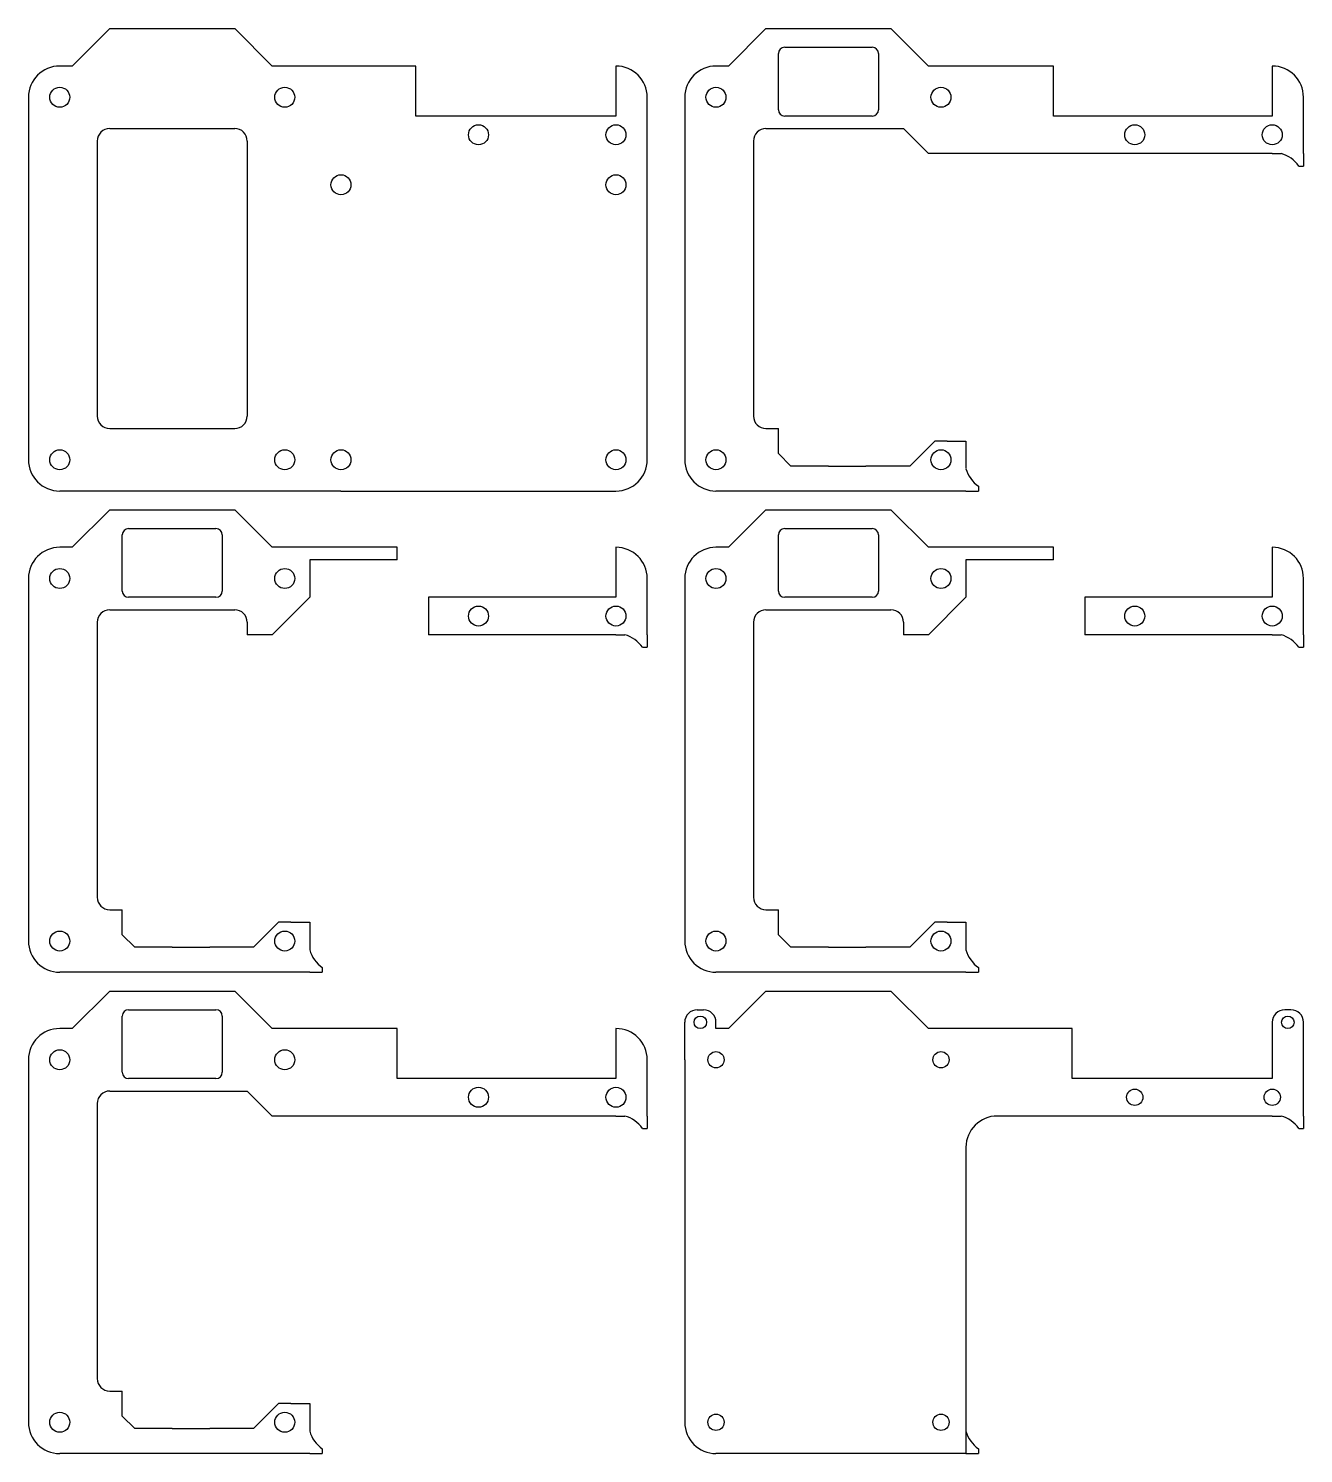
# Model space of a CAD drawing. Header units: millimetres. Extents: x 2659 to 2863, y 1228 to 1456.
import ezdxf

# ---------------------------------------------------------------- set-up
doc = ezdxf.new("R2010")
doc.units = ezdxf.units.MM

msp = doc.modelspace()

# ---------------------------------------------------------------- linework, layer by layer
for p, q in [((2665.77, 1450.24), (2671.77, 1456.24)), ((2671.77, 1456.24), (2691.77, 1456.24)), ((2697.77, 1450.24), (2691.77, 1456.24)), ((2770.77, 1450.24), (2776.77, 1456.24)), ((2776.77, 1456.24), (2796.77, 1456.24)), ((2802.77, 1450.24), (2796.77, 1456.24)), ((2779.77, 1453.24), (2793.77, 1453.24)), ((2665.77, 1450.24), (2663.77, 1450.24)), ((2720.77, 1450.24), (2697.77, 1450.24)), ((2720.77, 1442.24), (2720.77, 1450.24)), ((2752.77, 1450.24), (2752.77, 1450.24)), ((2752.77, 1450.24), (2752.77, 1442.24)), ((2770.77, 1450.24), (2768.77, 1450.24)), ((2778.77, 1443.24), (2778.77, 1452.24)), ((2794.77, 1452.24), (2794.77, 1443.24)), ((2822.77, 1450.24), (2802.77, 1450.24)), ((2822.77, 1442.24), (2822.77, 1450.24)), ((2857.77, 1450.24), (2857.77, 1450.24)), ((2857.77, 1450.24), (2857.77, 1442.24)), ((2658.77, 1445.24), (2658.77, 1387.24)), ((2757.77, 1442.24), (2757.77, 1445.24)), ((2763.77, 1445.24), (2763.77, 1387.24)), ((2862.77, 1442.24), (2862.77, 1445.24)), ((2752.77, 1442.24), (2720.77, 1442.24)), ((2757.77, 1431.24), (2757.77, 1442.24)), ((2793.77, 1442.24), (2779.77, 1442.24)), ((2830.77, 1442.24), (2822.77, 1442.24)), ((2857.77, 1442.24), (2830.77, 1442.24)), ((2862.77, 1436.24), (2862.77, 1442.24)), ((2671.77, 1440.24), (2691.77, 1440.24)), ((2776.77, 1440.24), (2796.77, 1440.24)), ((2796.77, 1440.24), (2798.77, 1440.24)), ((2802.77, 1436.24), (2798.77, 1440.24)), ((2669.77, 1438.24), (2669.77, 1394.24)), ((2693.77, 1438.24), (2693.77, 1394.24)), ((2774.77, 1438.24), (2774.77, 1394.24)), ((2813.77, 1436.24), (2802.77, 1436.24)), ((2857.77, 1436.24), (2813.77, 1436.24)), ((2857.77, 1436.24), (2859.2, 1436.24)), ((2862.02, 1434.24), (2862.77, 1434.24)), ((2862.77, 1436.24), (2862.77, 1434.24)), ((2757.77, 1387.24), (2757.77, 1431.24)), ((2671.77, 1392.24), (2691.77, 1392.24)), ((2776.77, 1392.24), (2778.77, 1392.24)), ((2776.77, 1392.24), (2778.77, 1392.24)), ((2776.77, 1392.24), (2778.77, 1392.24)), ((2778.77, 1388.24), (2778.77, 1392.24)), ((2803.77, 1390.24), (2799.77, 1386.24)), ((2805.77, 1390.24), (2803.77, 1390.24)), ((2805.77, 1390.24), (2808.77, 1390.24)), ((2808.77, 1390.24), (2808.77, 1387.24)), ((2778.77, 1388.24), (2780.77, 1386.24)), ((2786.77, 1386.24), (2780.77, 1386.24)), ((2786.77, 1386.24), (2792.77, 1386.24)), ((2799.77, 1386.24), (2792.77, 1386.24)), ((2808.77, 1387.24), (2808.77, 1385.82)), ((2708.77, 1382.24), (2663.77, 1382.24)), ((2708.77, 1382.24), (2752.77, 1382.24)), ((2808.77, 1382.24), (2768.77, 1382.24)), ((2808.77, 1382.24), (2810.77, 1382.24)), ((2810.77, 1383), (2810.77, 1382.24)), ((2665.77, 1373.24), (2671.77, 1379.24)), ((2671.77, 1379.24), (2691.77, 1379.24)), ((2697.77, 1373.24), (2691.77, 1379.24)), ((2770.77, 1373.24), (2776.77, 1379.24)), ((2776.77, 1379.24), (2796.77, 1379.24)), ((2802.77, 1373.24), (2796.77, 1379.24)), ((2673.77, 1366.24), (2673.77, 1375.24)), ((2674.77, 1376.24), (2688.77, 1376.24)), ((2689.77, 1375.24), (2689.77, 1366.24)), ((2778.77, 1366.24), (2778.77, 1375.24)), ((2779.77, 1376.24), (2793.77, 1376.24)), ((2794.77, 1375.24), (2794.77, 1366.24)), ((2665.77, 1373.24), (2663.77, 1373.24)), ((2717.77, 1373.24), (2697.77, 1373.24)), ((2717.77, 1371.24), (2717.77, 1373.24)), ((2752.77, 1373.24), (2752.77, 1373.24)), ((2752.77, 1373.24), (2752.77, 1365.24)), ((2770.77, 1373.24), (2768.77, 1373.24)), ((2822.77, 1373.24), (2802.77, 1373.24)), ((2822.77, 1371.24), (2822.77, 1373.24)), ((2857.77, 1373.24), (2857.77, 1373.24)), ((2857.77, 1373.24), (2857.77, 1365.24)), ((2717.77, 1371.24), (2703.77, 1371.24)), ((2703.77, 1371.24), (2703.77, 1365.24)), ((2822.77, 1371.24), (2808.77, 1371.24)), ((2808.77, 1371.24), (2808.77, 1365.24)), ((2658.77, 1368.24), (2658.77, 1310.24)), ((2757.77, 1365.24), (2757.77, 1368.24)), ((2763.77, 1368.24), (2763.77, 1310.24)), ((2862.77, 1365.24), (2862.77, 1368.24)), ((2688.77, 1365.24), (2674.77, 1365.24)), ((2697.77, 1359.24), (2703.77, 1365.24)), ((2725.77, 1365.24), (2722.77, 1365.24)), ((2722.77, 1365.24), (2722.77, 1359.24)), ((2752.77, 1365.24), (2725.77, 1365.24)), ((2757.77, 1359.24), (2757.77, 1365.24)), ((2793.77, 1365.24), (2779.77, 1365.24)), ((2802.77, 1359.24), (2808.77, 1365.24)), ((2830.77, 1365.24), (2827.77, 1365.24)), ((2827.77, 1365.24), (2827.77, 1359.24)), ((2857.77, 1365.24), (2830.77, 1365.24)), ((2862.77, 1359.24), (2862.77, 1365.24)), ((2669.77, 1361.24), (2669.77, 1317.24)), ((2671.77, 1363.24), (2691.77, 1363.24)), ((2693.77, 1361.24), (2693.77, 1359.24)), ((2774.77, 1361.24), (2774.77, 1317.24)), ((2776.77, 1363.24), (2796.77, 1363.24)), ((2798.77, 1361.24), (2798.77, 1359.24)), ((2697.77, 1359.24), (2693.77, 1359.24)), ((2752.77, 1359.24), (2722.77, 1359.24)), ((2752.77, 1359.24), (2754.2, 1359.24)), ((2757.77, 1359.24), (2757.77, 1357.24)), ((2802.77, 1359.24), (2798.77, 1359.24)), ((2857.77, 1359.24), (2827.77, 1359.24)), ((2857.77, 1359.24), (2859.2, 1359.24)), ((2862.77, 1359.24), (2862.77, 1357.24)), ((2757.02, 1357.24), (2757.77, 1357.24)), ((2862.02, 1357.24), (2862.77, 1357.24)), ((2671.77, 1315.24), (2673.77, 1315.24)), ((2673.77, 1311.24), (2673.77, 1315.24)), ((2776.77, 1315.24), (2778.77, 1315.24)), ((2778.77, 1311.24), (2778.77, 1315.24)), ((2673.77, 1311.24), (2675.77, 1309.24)), ((2698.77, 1313.24), (2694.77, 1309.24)), ((2700.77, 1313.24), (2698.77, 1313.24)), ((2700.77, 1313.24), (2703.77, 1313.24)), ((2703.77, 1313.24), (2703.77, 1310.24)), ((2778.77, 1311.24), (2780.77, 1309.24)), ((2803.77, 1313.24), (2799.77, 1309.24)), ((2805.77, 1313.24), (2803.77, 1313.24)), ((2805.77, 1313.24), (2808.77, 1313.24)), ((2808.77, 1313.24), (2808.77, 1310.24)), ((2681.77, 1309.24), (2675.77, 1309.24)), ((2681.77, 1309.24), (2687.77, 1309.24)), ((2694.77, 1309.24), (2687.77, 1309.24)), ((2703.77, 1310.24), (2703.77, 1308.82)), ((2786.77, 1309.24), (2780.77, 1309.24)), ((2786.77, 1309.24), (2792.77, 1309.24)), ((2799.77, 1309.24), (2792.77, 1309.24)), ((2808.77, 1310.24), (2808.77, 1308.82)), ((2703.77, 1305.24), (2663.77, 1305.24)), ((2703.77, 1305.24), (2705.77, 1305.24)), ((2705.77, 1306), (2705.77, 1305.24)), ((2808.77, 1305.24), (2768.77, 1305.24)), ((2808.77, 1305.24), (2810.77, 1305.24)), ((2810.77, 1306), (2810.77, 1305.24)), ((2665.77, 1296.24), (2671.77, 1302.24)), ((2671.77, 1302.24), (2691.77, 1302.24)), ((2697.77, 1296.24), (2691.77, 1302.24)), ((2770.77, 1296.24), (2776.77, 1302.24)), ((2776.77, 1302.24), (2796.77, 1302.24)), ((2802.77, 1296.24), (2796.77, 1302.24)), ((2673.77, 1289.24), (2673.77, 1298.24)), ((2674.77, 1299.24), (2688.77, 1299.24)), ((2689.77, 1298.24), (2689.77, 1289.24)), ((2765.77, 1299.24), (2766.77, 1299.24)), ((2860.77, 1299.24), (2859.77, 1299.24)), ((2665.77, 1296.24), (2663.77, 1296.24)), ((2717.77, 1296.24), (2697.77, 1296.24)), ((2717.77, 1288.24), (2717.77, 1296.24)), ((2752.77, 1296.24), (2752.77, 1296.24)), ((2752.77, 1296.24), (2752.77, 1288.24)), ((2763.77, 1291.24), (2763.77, 1297.24)), ((2768.77, 1296.24), (2768.77, 1297.24)), ((2770.77, 1296.24), (2768.77, 1296.24)), ((2825.77, 1296.24), (2802.77, 1296.24)), ((2825.77, 1288.24), (2825.77, 1296.24)), ((2857.77, 1297.24), (2857.77, 1288.24)), ((2857.77, 1296.24), (2857.77, 1296.24)), ((2862.77, 1291.24), (2862.77, 1297.24)), ((2658.77, 1291.24), (2658.77, 1233.24)), ((2757.77, 1282.24), (2757.77, 1291.24)), ((2763.77, 1291.24), (2763.77, 1233.24)), ((2862.77, 1288.24), (2862.77, 1291.24)), ((2688.77, 1288.24), (2674.77, 1288.24)), ((2725.77, 1288.24), (2717.77, 1288.24)), ((2752.77, 1288.24), (2725.77, 1288.24)), ((2857.77, 1288.24), (2825.77, 1288.24)), ((2862.77, 1282.24), (2862.77, 1288.24)), ((2671.77, 1286.24), (2691.77, 1286.24)), ((2691.77, 1286.24), (2693.77, 1286.24)), ((2697.77, 1282.24), (2693.77, 1286.24)), ((2669.77, 1284.24), (2669.77, 1240.24)), ((2708.77, 1282.24), (2697.77, 1282.24)), ((2752.77, 1282.24), (2708.77, 1282.24)), ((2752.77, 1282.24), (2754.2, 1282.24)), ((2757.77, 1282.24), (2757.77, 1280.24)), ((2857.77, 1282.24), (2813.77, 1282.24)), ((2857.77, 1282.24), (2859.2, 1282.24)), ((2862.77, 1282.24), (2862.77, 1280.24)), ((2757.02, 1280.24), (2757.77, 1280.24)), ((2862.02, 1280.24), (2862.77, 1280.24)), ((2808.77, 1277.24), (2808.77, 1233.24)), ((2671.77, 1238.24), (2673.77, 1238.24)), ((2671.77, 1238.24), (2673.77, 1238.24)), ((2671.77, 1238.24), (2673.77, 1238.24)), ((2673.77, 1234.24), (2673.77, 1238.24)), ((2698.77, 1236.24), (2694.77, 1232.24)), ((2700.77, 1236.24), (2698.77, 1236.24)), ((2700.77, 1236.24), (2703.77, 1236.24)), ((2703.77, 1236.24), (2703.77, 1233.24)), ((2673.77, 1234.24), (2675.77, 1232.24)), ((2681.77, 1232.24), (2675.77, 1232.24)), ((2681.77, 1232.24), (2687.77, 1232.24)), ((2694.77, 1232.24), (2687.77, 1232.24)), ((2703.77, 1233.24), (2703.77, 1231.82)), ((2808.77, 1233.24), (2808.77, 1228.24)), ((2705.77, 1229), (2705.77, 1228.24)), ((2810.77, 1229), (2810.77, 1228.24)), ((2703.77, 1228.24), (2663.77, 1228.24)), ((2703.77, 1228.24), (2705.77, 1228.24)), ((2808.77, 1228.24), (2768.77, 1228.24)), ((2808.77, 1228.24), (2810.77, 1228.24))]:
    msp.add_line(p, q)
for centre, radius in [((2663.77, 1445.24), 1.6), ((2699.77, 1445.24), 1.6), ((2768.77, 1445.24), 1.6), ((2804.77, 1445.24), 1.6), ((2730.77, 1439.24), 1.6), ((2752.77, 1439.24), 1.6), ((2835.77, 1439.24), 1.6), ((2857.77, 1439.24), 1.6), ((2708.77, 1431.24), 1.6), ((2752.77, 1431.24), 1.6), ((2663.77, 1387.24), 1.6), ((2699.77, 1387.24), 1.6), ((2708.77, 1387.24), 1.6), ((2752.77, 1387.24), 1.6), ((2768.77, 1387.24), 1.6), ((2804.77, 1387.24), 1.6), ((2663.77, 1368.24), 1.6), ((2699.77, 1368.24), 1.6), ((2768.77, 1368.24), 1.6), ((2804.77, 1368.24), 1.6), ((2730.77, 1362.24), 1.6), ((2752.77, 1362.24), 1.6), ((2835.77, 1362.24), 1.6), ((2857.77, 1362.24), 1.6), ((2663.77, 1310.24), 1.6), ((2699.77, 1310.24), 1.6), ((2768.77, 1310.24), 1.6), ((2804.77, 1310.24), 1.6), ((2766.27, 1297.24), 1), ((2860.27, 1297.24), 1), ((2663.77, 1291.24), 1.6), ((2699.77, 1291.24), 1.6), ((2768.77, 1291.24), 1.3), ((2804.77, 1291.24), 1.3), ((2730.77, 1285.24), 1.6), ((2752.77, 1285.24), 1.6), ((2835.77, 1285.24), 1.3), ((2857.77, 1285.24), 1.3), ((2663.77, 1233.24), 1.6), ((2699.77, 1233.24), 1.6), ((2768.77, 1233.24), 1.3), ((2804.77, 1233.24), 1.3)]:
    msp.add_circle(centre, radius)
for centre, radius, start, end in [((2779.77, 1452.24), 1, 90, 180), ((2793.77, 1452.24), 1, 0, 90), ((2663.77, 1445.24), 5, 90, 180), ((2752.77, 1445.24), 5, 0, 90), ((2768.77, 1445.24), 5, 90, 180), ((2857.77, 1445.24), 5, 0, 90), ((2779.77, 1443.24), 1, 180, 270), ((2793.77, 1443.24), 1, 270, 0), ((2671.77, 1438.24), 2, 90, 180), ((2691.77, 1438.24), 2, 0, 90), ((2776.77, 1438.24), 2, 90, 180), ((2857.77, 1431.24), 5.2, 35.2344, 74.0576), ((2671.77, 1394.24), 2, 180, 270), ((2691.77, 1394.24), 2, 270, 0), ((2776.77, 1394.24), 2, 180, 270), ((2663.77, 1387.24), 5, 180, 270), ((2752.77, 1387.24), 5, 270, 0), ((2768.77, 1387.24), 5, 180, 270), ((2813.77, 1387.24), 5.2, 195.9424, 234.7656), ((2674.77, 1375.24), 1, 90, 180), ((2688.77, 1375.24), 1, 0, 90), ((2779.77, 1375.24), 1, 90, 180), ((2793.77, 1375.24), 1, 0, 90), ((2663.77, 1368.24), 5, 90, 180), ((2752.77, 1368.24), 5, 0, 90), ((2768.77, 1368.24), 5, 90, 180), ((2857.77, 1368.24), 5, 0, 90), ((2674.77, 1366.24), 1, 180, 270), ((2688.77, 1366.24), 1, 270, 0), ((2779.77, 1366.24), 1, 180, 270), ((2793.77, 1366.24), 1, 270, 0), ((2671.77, 1361.24), 2, 90, 180), ((2691.77, 1361.24), 2, 0, 90), ((2776.77, 1361.24), 2, 90, 180), ((2796.77, 1361.24), 2, 0, 90), ((2752.77, 1354.24), 5.2, 35.2344, 74.0576), ((2857.77, 1354.24), 5.2, 35.2344, 74.0576), ((2671.77, 1317.24), 2, 180, 270), ((2776.77, 1317.24), 2, 180, 270), ((2663.77, 1310.24), 5, 180, 270), ((2708.77, 1310.24), 5.2, 195.9424, 234.7656), ((2768.77, 1310.24), 5, 180, 270), ((2813.77, 1310.24), 5.2, 195.9424, 234.7656), ((2674.77, 1298.24), 1, 90, 180), ((2688.77, 1298.24), 1, 0, 90), ((2765.77, 1297.24), 2, 90, 180), ((2766.77, 1297.24), 2, 0, 90), ((2859.77, 1297.24), 2, 90, 180), ((2860.77, 1297.24), 2, 0, 90), ((2663.77, 1291.24), 5, 90, 180), ((2752.77, 1291.24), 5, 0, 90), ((2674.77, 1289.24), 1, 180, 270), ((2688.77, 1289.24), 1, 270, 0), ((2671.77, 1284.24), 2, 90, 180), ((2752.77, 1277.24), 5.2, 35.2344, 74.0576), ((2813.77, 1277.24), 5, 90, 180), ((2857.77, 1277.24), 5.2, 35.2344, 74.0576), ((2671.77, 1240.24), 2, 180, 270), ((2663.77, 1233.24), 5, 180, 270), ((2708.77, 1233.24), 5.2, 195.9424, 234.7656), ((2768.77, 1233.24), 5, 180, 270), ((2813.77, 1233.24), 5.2, 195.9424, 234.7656)]:
    msp.add_arc(centre, radius, start, end)

doc.saveas('drawing.dxf')
